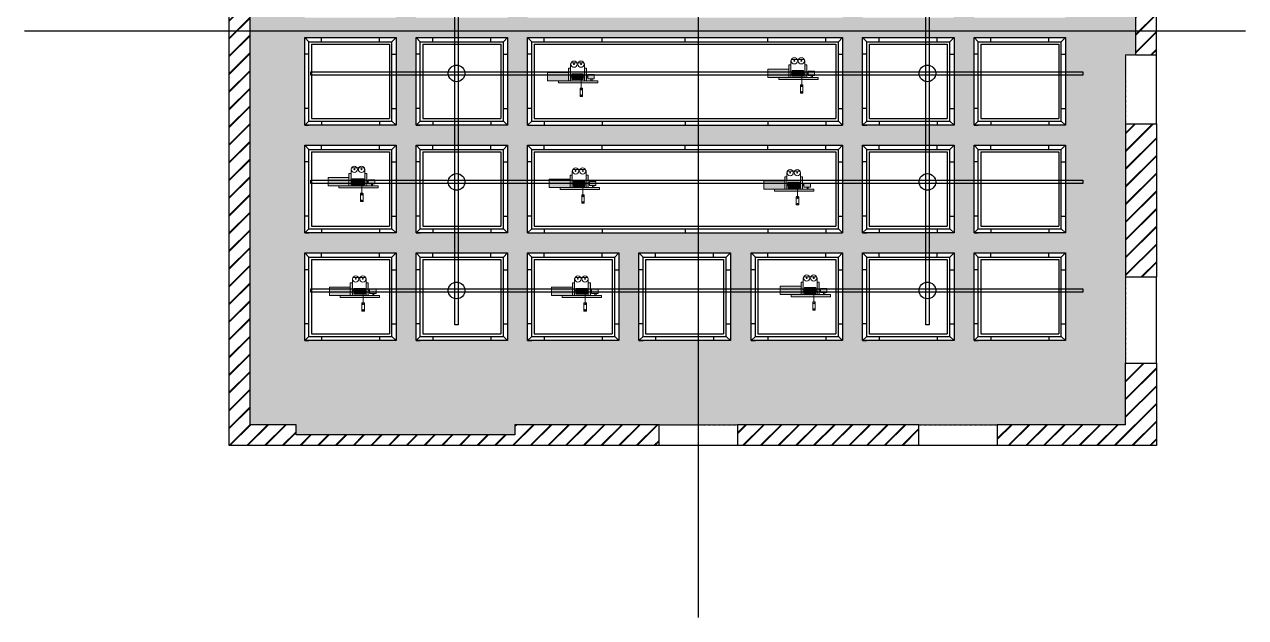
# Model space of a CAD drawing. Header units: millimetres. Extents: x -520232 to 211296, y -156633 to 78411.
# Drawn here: x 36677 to 65941, y 41444 to 55653 of the extents above; entities that cross this region are included whole.
import ezdxf

# ---------------------------------------------------------------- set-up
doc = ezdxf.new("R2010")
doc.units = ezdxf.units.MM
doc.linetypes.add('ACAD_ISO03W100', pattern=[30, 12, -18])
for name, color, linetype in [('Декорации', 10, 'Continuous'), ('Колосники', 7, 'Continuous'), ('Моторы', 7, 'Continuous'), ('Оси', 7, 'Continuous'), ('План планшет1', 7, 'Continuous'), ('Продольный разрез', 7, 'Continuous')]:
    doc.layers.add(name, color=color, linetype=linetype)
pattern_1 = [(45, (17218.26, 43263.6), (-212.132, 212.132), []), (45, (17228.26, 43263.6), (-212.132, 212.132), []), (45, (17238.26, 43263.6), (-212.132, 212.132), [])]

# ---------------------------------------------------------------- blocks, each defined once
blk = doc.blocks.new('Лебедка большого зала')
at = {"layer": 'Продольный разрез', "lineweight": 13, "true_color": 0xc7c8ca}
h = blk.add_hatch(color=9, dxfattribs=at)
h.dxf.hatch_style = 1
h.paths.add_polyline_path([(21088, 35298), (20588, 35298), (20588, 35098), (21088, 35098)])
h.paths.add_polyline_path([(21705, 35246), (21549, 35246), (21549, 35146), (21705, 35146)])
at = {"layer": 'Продольный разрез', "lineweight": 13, "true_color": 0x636466}
h = blk.add_hatch(color=251, dxfattribs=at)
h.dxf.hatch_style = 1
h.paths.add_polyline_path([(21138, 35398), (21088, 35398), (21088, 35298), (21088, 35098), (21138, 35098)])
h.paths.add_polyline_path([(21518, 35398), (21468, 35398), (21468, 35098), (21518, 35098)])
h.paths.add_polyline_path([(21788, 35098), (21518, 35098), (21468, 35098), (21138, 35098), (21088, 35098), (20846, 35098), (20846, 35048), (21788, 35048)])
h.paths.add_polyline_path([(21654, 35146), (21625, 35146), (21625, 35098), (21654, 35098)])
at = {"layer": 'Продольный разрез', "lineweight": 13}
h = blk.add_hatch(dxfattribs=at)
h.set_pattern_fill('GOST_WOOD', color=256, scale=5)
h.set_pattern_definition([(90, (-784.154, -3097.286), (30, -2e-15), [50, -10]), (90, (-774.154, -3107.286), (30, -2e-15), [30, -7.5, 15, -7.5]), (90, (-764.154, -3122.286), (30, -2e-15), [50, -10])])
h.paths.add_polyline_path([(21441, 35266), (21169, 35266), (21169, 35126), (21441, 35126)])
for p, q in [((21138, 35098), (21138, 35497)), ((21168, 35527), (21438, 35527)), ((21468, 35497), (21468, 35098)), ((20588, 35098), (20588, 35298)), ((20588, 35298), (21088, 35298)), ((21088, 35298), (21088, 35398)), ((21088, 35398), (21138, 35398)), ((21088, 35298), (21088, 35098)), ((21169, 35213), (21138, 35213)), ((21169, 35183), (21138, 35183)), ((21169, 35126), (21169, 35266)), ((21169, 35266), (21441, 35266)), ((21441, 35126), (21169, 35126)), ((21395, 35126), (21395, 34922)), ((21441, 35266), (21441, 35126)), ((21468, 35213), (21441, 35213)), ((21468, 35183), (21441, 35183)), ((21468, 35398), (21518, 35398)), ((21518, 35398), (21518, 35098)), ((21549, 35213), (21518, 35213)), ((21549, 35183), (21518, 35183)), ((21549, 35146), (21549, 35246)), ((21549, 35246), (21705, 35246)), ((21705, 35146), (21549, 35146)), ((21625, 35098), (21625, 35146)), ((21625, 35146), (21654, 35146)), ((21654, 35146), (21654, 35098)), ((21705, 35246), (21705, 35146)), ((21088, 35098), (20588, 35098)), ((20846, 35098), (20846, 35048)), ((20846, 35048), (21788, 35048)), ((21088, 35098), (21138, 35098)), ((21468, 35098), (21138, 35098)), ((21365, 34912), (21365, 34732)), ((21415, 34922), (21375, 34922)), ((21425, 34732), (21425, 34912)), ((21518, 35098), (21468, 35098)), ((21788, 35098), (21518, 35098)), ((21788, 35048), (21788, 35098)), ((21375, 34722), (21415, 34722))]:
    blk.add_line(p, q, dxfattribs=at)
for centre, radius in [((21219, 35494), 75), ((21219, 35494), 10), ((21389, 35494), 75), ((21389, 35494), 10), ((21395, 34889), 10.8), ((21395, 34748), 10.8)]:
    blk.add_circle(centre, radius, dxfattribs=at)
for centre, radius, start, end in [((21168, 35497), 30, 90, 180), ((21438, 35497), 30, 0, 90), ((21375, 34912), 10, 90, 180), ((21415, 34912), 10, 0, 90), ((21375, 34732), 10, 180, 270), ((21415, 34732), 10, 270, 0)]:
    blk.add_arc(centre, radius, start, end, dxfattribs=at)

msp = doc.modelspace()

# ---------------------------------------------------------------- hatches: boundary and pattern name
at = {"lineweight": 13, "transparency": 33554559}
h = msp.add_hatch(color=256, dxfattribs=at)
h.dxf.hatch_style = 1
h.paths.add_polyline_path([(50308.63, 65308.245), (50308.63, 64497.245), (49176.63, 64497.245), (49176.63, 63843.245), (48817.63, 63843.245), (48817.63, 64103.245), (42084.63, 64103.245), (42084.63, 46065.245), (43185.63, 46065.245), (43185.63, 45818.245), (48428.63, 45818.245), (48428.63, 46065.245), (63066.63, 46065.245), (63066.63, 54924.245), (63304.63, 54924.245), (63304.63, 65040.245), (55924.63, 65040.245), (55924.63, 65308.245)])
h.paths.add_polyline_path([(53593.944, 63078.245), (53593.944, 60978.245), (51403.944, 60978.245), (51403.944, 63078.245)], flags=16)
h.paths.add_polyline_path([(53493.944, 62978.245), (53493.944, 61078.245), (51503.944, 61078.245), (51503.944, 62978.245)], flags=0)
h.paths.add_polyline_path([(53433.944, 62918.245), (53433.944, 61138.245), (51563.944, 61138.245), (51563.944, 62918.245)], flags=0)
h.paths.add_polyline_path([(54093.944, 63078.245), (56283.944, 63078.245), (56283.944, 60978.245), (54093.944, 60978.245)], flags=16)
h.paths.add_polyline_path([(54193.944, 62978.245), (56183.944, 62978.245), (56183.944, 61078.245), (54193.944, 61078.245)], flags=0)
h.paths.add_polyline_path([(54253.944, 62918.245), (56123.944, 62918.245), (56123.944, 61138.245), (54253.944, 61138.245)], flags=0)
h.paths.add_polyline_path([(50923.944, 63078.245), (50923.944, 60978.245), (48733.944, 60978.245), (48733.944, 63078.245)], flags=16)
h.paths.add_polyline_path([(50823.944, 62978.245), (50823.944, 61078.245), (48833.944, 61078.245), (48833.944, 62978.245)], flags=0)
h.paths.add_polyline_path([(50763.944, 62918.245), (50763.944, 61138.245), (48893.944, 61138.245), (48893.944, 62918.245)], flags=0)
h.paths.add_polyline_path([(56283.944, 60498.245), (56283.944, 58398.245), (48733.944, 58398.245), (48733.944, 60498.245)], flags=16)
h.paths.add_polyline_path([(56183.944, 60398.245), (56183.944, 58498.245), (48833.944, 58498.245), (48833.944, 60398.245)], flags=0)
h.paths.add_polyline_path([(56123.944, 60338.245), (56123.944, 58558.245), (48893.944, 58558.245), (48893.944, 60338.245)], flags=0)
h.paths.add_polyline_path([(56763.944, 63078.245), (58953.944, 63078.245), (58953.944, 60978.245), (56763.944, 60978.245)], flags=16)
h.paths.add_polyline_path([(56863.944, 62978.245), (58853.944, 62978.245), (58853.944, 61078.245), (56863.944, 61078.245)], flags=0)
h.paths.add_polyline_path([(56923.944, 62918.245), (58793.944, 62918.245), (58793.944, 61138.245), (56923.944, 61138.245)], flags=0)
h.paths.add_polyline_path([(48253.944, 63078.245), (48253.944, 60978.245), (46063.944, 60978.245), (46063.944, 63078.245)], flags=16)
h.paths.add_polyline_path([(48153.944, 62978.245), (48153.944, 61078.245), (46163.944, 61078.245), (46163.944, 62978.245)], flags=0)
h.paths.add_polyline_path([(48093.944, 62918.245), (48093.944, 61138.245), (46223.944, 61138.245), (46223.944, 62918.245)], flags=0)
h.paths.add_polyline_path([(56763.944, 60498.245), (58953.944, 60498.245), (58953.944, 58398.245), (56763.944, 58398.245)], flags=16)
h.paths.add_polyline_path([(56863.944, 60398.245), (58853.944, 60398.245), (58853.944, 58498.245), (56863.944, 58498.245)], flags=0)
h.paths.add_polyline_path([(56923.944, 60338.245), (58793.944, 60338.245), (58793.944, 58558.245), (56923.944, 58558.245)], flags=0)
h.paths.add_polyline_path([(48253.944, 60498.245), (48253.944, 58398.245), (46063.944, 58398.245), (46063.944, 60498.245)], flags=16)
h.paths.add_polyline_path([(48153.944, 60398.245), (48153.944, 58498.245), (46163.944, 58498.245), (46163.944, 60398.245)], flags=0)
h.paths.add_polyline_path([(48093.944, 60338.245), (48093.944, 58558.245), (46223.944, 58558.245), (46223.944, 60338.245)], flags=0)
h.paths.add_polyline_path([(56283.944, 57918.245), (56283.944, 55818.245), (48733.944, 55818.245), (48733.944, 57918.245)], flags=16)
h.paths.add_polyline_path([(56183.944, 57818.245), (56183.944, 55918.245), (48833.944, 55918.245), (48833.944, 57818.245)], flags=0)
h.paths.add_polyline_path([(56123.944, 57758.245), (56123.944, 55978.245), (48893.944, 55978.245), (48893.944, 57758.245)], flags=0)
h.paths.add_polyline_path([(59433.944, 63078.245), (61623.944, 63078.245), (61623.944, 60978.245), (59433.944, 60978.245)], flags=16)
h.paths.add_polyline_path([(59533.944, 62978.245), (61523.944, 62978.245), (61523.944, 61078.245), (59533.944, 61078.245)], flags=0)
h.paths.add_polyline_path([(59593.944, 62918.245), (61463.944, 62918.245), (61463.944, 61138.245), (59593.944, 61138.245)], flags=0)
h.paths.add_polyline_path([(45583.944, 63078.245), (45583.944, 60978.245), (43393.944, 60978.245), (43393.944, 63078.245)], flags=16)
h.paths.add_polyline_path([(45483.944, 62978.245), (45483.944, 61078.245), (43493.944, 61078.245), (43493.944, 62978.245)], flags=0)
h.paths.add_polyline_path([(45423.944, 62918.245), (45423.944, 61138.245), (43553.944, 61138.245), (43553.944, 62918.245)], flags=0)
h.paths.add_polyline_path([(56763.944, 57918.245), (58953.944, 57918.245), (58953.944, 55818.245), (56763.944, 55818.245)], flags=16)
h.paths.add_polyline_path([(56863.944, 57818.245), (58853.944, 57818.245), (58853.944, 55918.245), (56863.944, 55918.245)], flags=0)
h.paths.add_polyline_path([(59433.944, 60498.245), (61623.944, 60498.245), (61623.944, 58398.245), (59433.944, 58398.245)], flags=16)
h.paths.add_polyline_path([(59533.944, 60398.245), (61523.944, 60398.245), (61523.944, 58498.245), (59533.944, 58498.245)], flags=0)
h.paths.add_polyline_path([(56923.944, 57758.245), (58793.944, 57758.245), (58793.944, 55978.245), (56923.944, 55978.245)], flags=0)
h.paths.add_polyline_path([(59593.944, 60338.245), (61463.944, 60338.245), (61463.944, 58558.245), (59593.944, 58558.245)], flags=0)
h.paths.add_polyline_path([(48253.944, 57918.245), (48253.944, 55818.245), (46063.944, 55818.245), (46063.944, 57918.245)], flags=16)
h.paths.add_polyline_path([(48153.944, 57818.245), (48153.944, 55918.245), (46163.944, 55918.245), (46163.944, 57818.245)], flags=0)
h.paths.add_polyline_path([(48093.944, 57758.245), (48093.944, 55978.245), (46223.944, 55978.245), (46223.944, 57758.245)], flags=0)
h.paths.add_polyline_path([(45583.944, 60498.245), (45583.944, 58398.245), (43393.944, 58398.245), (43393.944, 60498.245)], flags=16)
h.paths.add_polyline_path([(45483.944, 60398.245), (45483.944, 58498.245), (43493.944, 58498.245), (43493.944, 60398.245)], flags=0)
h.paths.add_polyline_path([(45423.944, 60338.245), (45423.944, 58558.245), (43553.944, 58558.245), (43553.944, 60338.245)], flags=0)
h.paths.add_polyline_path([(56283.944, 55338.245), (56283.944, 53238.245), (48733.944, 53238.245), (48733.944, 55338.245)], flags=16)
h.paths.add_polyline_path([(56183.944, 55238.245), (56183.944, 53338.245), (48833.944, 53338.245), (48833.944, 55238.245)], flags=0)
h.paths.add_polyline_path([(56123.944, 55178.245), (56123.944, 53398.245), (48893.944, 53398.245), (48893.944, 55178.245)], flags=0)
h.paths.add_polyline_path([(59433.944, 57918.245), (61623.944, 57918.245), (61623.944, 55818.245), (59433.944, 55818.245)], flags=16)
h.paths.add_polyline_path([(59533.944, 57818.245), (61523.944, 57818.245), (61523.944, 55918.245), (59533.944, 55918.245)], flags=0)
h.paths.add_polyline_path([(59593.944, 57758.245), (61463.944, 57758.245), (61463.944, 55978.245), (59593.944, 55978.245)], flags=0)
h.paths.add_polyline_path([(45583.944, 57918.245), (45583.944, 55818.245), (43393.944, 55818.245), (43393.944, 57918.245)], flags=16)
h.paths.add_polyline_path([(45483.944, 57818.245), (45483.944, 55918.245), (43493.944, 55918.245), (43493.944, 57818.245)], flags=0)
h.paths.add_polyline_path([(56763.944, 55338.245), (58953.944, 55338.245), (58953.944, 53238.245), (56763.944, 53238.245)], flags=16)
h.paths.add_polyline_path([(56863.944, 55238.245), (58853.944, 55238.245), (58853.944, 53338.245), (56863.944, 53338.245)], flags=0)
h.paths.add_polyline_path([(45423.944, 57758.245), (45423.944, 55978.245), (43553.944, 55978.245), (43553.944, 57758.245)], flags=0)
h.paths.add_polyline_path([(56923.944, 55178.245), (58793.944, 55178.245), (58793.944, 53398.245), (56923.944, 53398.245)], flags=0)
h.paths.add_polyline_path([(48253.944, 55338.245), (48253.944, 53238.245), (46063.944, 53238.245), (46063.944, 55338.245)], flags=16)
h.paths.add_polyline_path([(48153.944, 55238.245), (48153.944, 53338.245), (46163.944, 53338.245), (46163.944, 55238.245)], flags=0)
h.paths.add_polyline_path([(48093.944, 55178.245), (48093.944, 53398.245), (46223.944, 53398.245), (46223.944, 55178.245)], flags=0)
h.paths.add_polyline_path([(59433.944, 55338.245), (61623.944, 55338.245), (61623.944, 53238.245), (59433.944, 53238.245)], flags=16)
h.paths.add_polyline_path([(59533.944, 55238.245), (61523.944, 55238.245), (61523.944, 53338.245), (59533.944, 53338.245)], flags=0)
h.paths.add_polyline_path([(59593.944, 55178.245), (61463.944, 55178.245), (61463.944, 53398.245), (59593.944, 53398.245)], flags=0)
h.paths.add_polyline_path([(45583.944, 55338.245), (45583.944, 53238.245), (43393.944, 53238.245), (43393.944, 55338.245)], flags=16)
h.paths.add_polyline_path([(45483.944, 55238.245), (45483.944, 53338.245), (43493.944, 53338.245), (43493.944, 55238.245)], flags=0)
h.paths.add_polyline_path([(56283.944, 52758.245), (56283.944, 50658.245), (48733.944, 50658.245), (48733.944, 52758.245)], flags=16)
h.paths.add_polyline_path([(56183.944, 52658.245), (56183.944, 50758.245), (48833.944, 50758.245), (48833.944, 52658.245)], flags=0)
h.paths.add_polyline_path([(56123.944, 52598.245), (56123.944, 50818.245), (48893.944, 50818.245), (48893.944, 52598.245)], flags=0)
h.paths.add_polyline_path([(45423.944, 55178.245), (45423.944, 53398.245), (43553.944, 53398.245), (43553.944, 55178.245)], flags=0)
h.paths.add_polyline_path([(56763.944, 52758.245), (58953.944, 52758.245), (58953.944, 50658.245), (56763.944, 50658.245)], flags=16)
h.paths.add_polyline_path([(56863.944, 52658.245), (58853.944, 52658.245), (58853.944, 50758.245), (56863.944, 50758.245)], flags=0)
h.paths.add_polyline_path([(56923.944, 52598.245), (58793.944, 52598.245), (58793.944, 50818.245), (56923.944, 50818.245)], flags=0)
h.paths.add_polyline_path([(48253.944, 52758.245), (48253.944, 50658.245), (46063.944, 50658.245), (46063.944, 52758.245)], flags=16)
h.paths.add_polyline_path([(48153.944, 52658.245), (48153.944, 50758.245), (46163.944, 50758.245), (46163.944, 52658.245)], flags=0)
h.paths.add_polyline_path([(48093.944, 52598.245), (48093.944, 50818.245), (46223.944, 50818.245), (46223.944, 52598.245)], flags=0)
h.paths.add_polyline_path([(59433.944, 52758.245), (61623.944, 52758.245), (61623.944, 50658.245), (59433.944, 50658.245)], flags=16)
h.paths.add_polyline_path([(59533.944, 52658.245), (61523.944, 52658.245), (61523.944, 50758.245), (59533.944, 50758.245)], flags=0)
h.paths.add_polyline_path([(59593.944, 52598.245), (61463.944, 52598.245), (61463.944, 50818.245), (59593.944, 50818.245)], flags=0)
h.paths.add_polyline_path([(45583.944, 52758.245), (45583.944, 50658.245), (43393.944, 50658.245), (43393.944, 52758.245)], flags=16)
h.paths.add_polyline_path([(45483.944, 52658.245), (45483.944, 50758.245), (43493.944, 50758.245), (43493.944, 52658.245)], flags=0)
h.paths.add_polyline_path([(45423.944, 52598.245), (45423.944, 50818.245), (43553.944, 50818.245), (43553.944, 52598.245)], flags=0)
h.paths.add_polyline_path([(53593.944, 50178.245), (53593.944, 48078.245), (51403.944, 48078.245), (51403.944, 50178.245)], flags=16)
h.paths.add_polyline_path([(53493.944, 50078.245), (53493.944, 48178.245), (51503.944, 48178.245), (51503.944, 50078.245)], flags=0)
h.paths.add_polyline_path([(54093.944, 50178.245), (56283.944, 50178.245), (56283.944, 48078.245), (54093.944, 48078.245)], flags=16)
h.paths.add_polyline_path([(54193.944, 50078.245), (56183.944, 50078.245), (56183.944, 48178.245), (54193.944, 48178.245)], flags=0)
h.paths.add_polyline_path([(50923.944, 50178.245), (50923.944, 48078.245), (48733.944, 48078.245), (48733.944, 50178.245)], flags=16)
h.paths.add_polyline_path([(50823.944, 50078.245), (50823.944, 48178.245), (48833.944, 48178.245), (48833.944, 50078.245)], flags=0)
h.paths.add_polyline_path([(53433.944, 50018.245), (53433.944, 48238.245), (51563.944, 48238.245), (51563.944, 50018.245)], flags=0)
h.paths.add_polyline_path([(54253.944, 50018.245), (56123.944, 50018.245), (56123.944, 48238.245), (54253.944, 48238.245)], flags=0)
h.paths.add_polyline_path([(50763.944, 50018.245), (50763.944, 48238.245), (48893.944, 48238.245), (48893.944, 50018.245)], flags=0)
h.paths.add_polyline_path([(56763.944, 50178.245), (58953.944, 50178.245), (58953.944, 48078.245), (56763.944, 48078.245)], flags=16)
h.paths.add_polyline_path([(56863.944, 50078.245), (58853.944, 50078.245), (58853.944, 48178.245), (56863.944, 48178.245)], flags=0)
h.paths.add_polyline_path([(56923.944, 50018.245), (58793.944, 50018.245), (58793.944, 48238.245), (56923.944, 48238.245)], flags=0)
h.paths.add_polyline_path([(48253.944, 50178.245), (48253.944, 48078.245), (46063.944, 48078.245), (46063.944, 50178.245)], flags=16)
h.paths.add_polyline_path([(48153.944, 50078.245), (48153.944, 48178.245), (46163.944, 48178.245), (46163.944, 50078.245)], flags=0)
h.paths.add_polyline_path([(48093.944, 50018.245), (48093.944, 48238.245), (46223.944, 48238.245), (46223.944, 50018.245)], flags=0)
h.paths.add_polyline_path([(59433.944, 50178.245), (61623.944, 50178.245), (61623.944, 48078.245), (59433.944, 48078.245)], flags=16)
h.paths.add_polyline_path([(59533.944, 50078.245), (61523.944, 50078.245), (61523.944, 48178.245), (59533.944, 48178.245)], flags=0)
h.paths.add_polyline_path([(59593.944, 50018.245), (61463.944, 50018.245), (61463.944, 48238.245), (59593.944, 48238.245)], flags=0)
h.paths.add_polyline_path([(45583.944, 50178.245), (45583.944, 48078.245), (43393.944, 48078.245), (43393.944, 50178.245)], flags=16)
h.paths.add_polyline_path([(45483.944, 50078.245), (45483.944, 48178.245), (43493.944, 48178.245), (43493.944, 50078.245)], flags=0)
h.paths.add_polyline_path([(45423.944, 50018.245), (45423.944, 48238.245), (43553.944, 48238.245), (43553.944, 50018.245)], flags=0)
at = {"layer": 'План планшет1'}
h = msp.add_hatch(dxfattribs=at)
h.set_pattern_fill('JIS_RC_30', color=254, scale=10, style=0)
h.set_pattern_definition(pattern_1)
h.paths.add_polyline_path([(57184.63, 65540.245), (41584.63, 65540.245), (41584.63, 45565.245), (63804.63, 45565.245), (63804.63, 47536.245), (63066.63, 47536.245), (63066.63, 46065.245), (59990.63, 46065.245), (59990.63, 45565.245), (58113.63, 45565.245), (58113.63, 46065.245), (53765.63, 46065.245), (53765.63, 45565.245), (51886.63, 45565.245), (51886.63, 46065.245), (48428.63, 46065.245), (48428.63, 45818.245), (43185.63, 45818.245), (43185.63, 46065.245), (42084.63, 46065.245), (42084.63, 64103.245), (48817.63, 64103.245), (48817.63, 63843.245), (49176.63, 63843.245), (49176.63, 64497.245), (50308.63, 64497.245), (50308.63, 65308.245), (55924.63, 65308.245), (55924.63, 65040.245), (57184.63, 65040.245)])
h = msp.add_hatch(dxfattribs=at)
h.set_pattern_fill('JIS_RC_30', color=254, scale=10, style=0)
h.set_pattern_definition(pattern_1)
h.paths.add_polyline_path([(63804.63, 54924.245), (63804.63, 58594.245), (63304.63, 58594.245), (63304.63, 54924.245)])
h = msp.add_hatch(dxfattribs=at)
h.set_pattern_fill('JIS_RC_30', color=254, scale=10, style=0)
h.set_pattern_definition(pattern_1)
h.paths.add_polyline_path([(63066.63, 53270.245), (63804.63, 53270.245), (63804.63, 49605.245), (63066.63, 49605.245)])

# ---------------------------------------------------------------- linework, layer by layer
at = {"lineweight": 20}
msp.add_lwpolyline([(48817.63, 63843.245), (48817.63, 64103.245), (42084.63, 64103.245), (42084.63, 46065.245), (43185.63, 46065.245), (43185.63, 45818.245), (48428.63, 45818.245), (48428.63, 46065.245), (63066.63, 46065.245), (63066.63, 54924.245), (63304.63, 54924.245), (63304.63, 65040.245), (55924.63, 65040.245), (55924.63, 65308.245), (50308.63, 65308.245), (50308.63, 64497.245), (49176.63, 64497.245), (49176.63, 63843.245), (48817.63, 63843.245)], dxfattribs=at)
at = {"layer": 'Колосники'}
for p, q in [((43393.944, 53238.245), (43393.944, 55338.245)), ((43393.944, 55338.245), (45583.944, 55338.245)), ((43493.944, 55238.245), (43393.944, 55338.245)), ((43793.944, 55238.245), (43793.944, 55338.245)), ((45183.944, 55238.245), (45183.944, 55338.245)), ((45483.944, 55238.245), (45583.944, 55338.245)), ((45583.944, 55338.245), (45583.944, 53238.245)), ((46063.944, 53238.245), (46063.944, 55338.245)), ((46063.944, 55338.245), (48253.944, 55338.245)), ((46163.944, 55238.245), (46063.944, 55338.245)), ((46463.944, 55238.245), (46463.944, 55338.245)), ((47853.944, 55238.245), (47853.944, 55338.245)), ((48153.944, 55238.245), (48253.944, 55338.245)), ((48253.944, 55338.245), (48253.944, 53238.245)), ((48733.944, 53238.245), (48733.944, 55338.245)), ((48733.944, 55338.245), (56283.944, 55338.245)), ((48833.944, 55238.245), (48733.944, 55338.245)), ((49133.944, 55238.245), (49133.944, 55338.245)), ((50523.944, 55238.245), (50523.944, 55338.245)), ((52508.944, 55238.245), (52508.944, 55338.245)), ((54493.944, 55238.245), (54493.944, 55338.245)), ((55883.944, 55238.245), (55883.944, 55338.245)), ((56183.944, 55238.245), (56283.944, 55338.245)), ((56283.944, 55338.245), (56283.944, 53238.245)), ((56763.944, 53238.245), (56763.944, 55338.245)), ((56763.944, 55338.245), (58953.944, 55338.245)), ((56863.944, 55238.245), (56763.944, 55338.245)), ((57163.944, 55238.245), (57163.944, 55338.245)), ((58553.944, 55238.245), (58553.944, 55338.245)), ((58853.944, 55238.245), (58953.944, 55338.245)), ((58953.944, 55338.245), (58953.944, 53238.245)), ((59433.944, 53238.245), (59433.944, 55338.245)), ((59433.944, 55338.245), (61623.944, 55338.245)), ((59533.944, 55238.245), (59433.944, 55338.245)), ((59833.944, 55238.245), (59833.944, 55338.245)), ((61223.944, 55238.245), (61223.944, 55338.245)), ((61523.944, 55238.245), (61623.944, 55338.245)), ((61623.944, 55338.245), (61623.944, 53238.245)), ((43493.944, 53338.245), (43493.944, 55238.245)), ((43493.944, 55238.245), (45483.944, 55238.245)), ((43553.944, 55178.245), (43553.944, 53398.245)), ((43553.944, 55178.245), (45423.944, 55178.245)), ((45423.944, 55178.245), (45423.944, 53398.245)), ((45483.944, 53338.245), (45483.944, 55238.245)), ((46163.944, 53338.245), (46163.944, 55238.245)), ((46163.944, 55238.245), (48153.944, 55238.245)), ((46223.944, 55178.245), (46223.944, 53398.245)), ((46223.944, 55178.245), (48093.944, 55178.245)), ((48093.944, 55178.245), (48093.944, 53398.245)), ((48153.944, 53338.245), (48153.944, 55238.245)), ((48833.944, 53338.245), (48833.944, 55238.245)), ((48833.944, 55238.245), (56183.944, 55238.245)), ((48893.944, 55178.245), (48893.944, 53398.245)), ((48893.944, 55178.245), (56123.944, 55178.245)), ((56123.944, 55178.245), (56123.944, 53398.245)), ((56183.944, 53338.245), (56183.944, 55238.245)), ((56863.944, 53338.245), (56863.944, 55238.245)), ((56863.944, 55238.245), (58853.944, 55238.245)), ((56923.944, 55178.245), (56923.944, 53398.245)), ((56923.944, 55178.245), (58793.944, 55178.245)), ((58793.944, 55178.245), (58793.944, 53398.245)), ((58853.944, 53338.245), (58853.944, 55238.245)), ((59533.944, 53338.245), (59533.944, 55238.245)), ((59533.944, 55238.245), (61523.944, 55238.245)), ((59593.944, 55178.245), (59593.944, 53398.245)), ((59593.944, 55178.245), (61463.944, 55178.245)), ((61463.944, 55178.245), (61463.944, 53398.245)), ((61523.944, 53338.245), (61523.944, 55238.245)), ((43493.944, 54938.245), (43393.944, 54938.245)), ((45483.944, 54938.245), (45583.944, 54938.245)), ((46163.944, 54938.245), (46063.944, 54938.245)), ((48153.944, 54938.245), (48253.944, 54938.245)), ((48833.944, 54938.245), (48733.944, 54938.245)), ((56183.944, 54938.245), (56283.944, 54938.245)), ((56863.944, 54938.245), (56763.944, 54938.245)), ((58853.944, 54938.245), (58953.944, 54938.245)), ((59533.944, 54938.245), (59433.944, 54938.245)), ((61523.944, 54938.245), (61623.944, 54938.245)), ((43493.944, 53638.245), (43393.944, 53638.245)), ((45483.944, 53638.245), (45583.944, 53638.245)), ((46163.944, 53638.245), (46063.944, 53638.245)), ((48153.944, 53638.245), (48253.944, 53638.245)), ((48833.944, 53638.245), (48733.944, 53638.245)), ((56183.944, 53638.245), (56283.944, 53638.245)), ((56863.944, 53638.245), (56763.944, 53638.245)), ((58853.944, 53638.245), (58953.944, 53638.245)), ((59533.944, 53638.245), (59433.944, 53638.245)), ((61523.944, 53638.245), (61623.944, 53638.245)), ((43493.944, 53338.245), (43393.944, 53238.245)), ((43493.944, 53338.245), (45483.944, 53338.245)), ((43553.944, 53398.245), (45423.944, 53398.245)), ((43793.944, 53338.245), (43793.944, 53238.245)), ((45183.944, 53338.245), (45183.944, 53238.245)), ((45583.944, 53238.245), (45483.944, 53338.245)), ((46163.944, 53338.245), (46063.944, 53238.245)), ((46163.944, 53338.245), (48153.944, 53338.245)), ((46223.944, 53398.245), (48093.944, 53398.245)), ((46463.944, 53338.245), (46463.944, 53238.245)), ((47853.944, 53338.245), (47853.944, 53238.245)), ((48253.944, 53238.245), (48153.944, 53338.245)), ((48833.944, 53338.245), (48733.944, 53238.245)), ((48833.944, 53338.245), (56183.944, 53338.245)), ((48893.944, 53398.245), (56123.944, 53398.245)), ((49133.944, 53338.245), (49133.944, 53238.245)), ((50523.944, 53338.245), (50523.944, 53238.245)), ((52508.944, 53338.245), (52508.944, 53238.245)), ((54493.944, 53338.245), (54493.944, 53238.245)), ((55883.944, 53338.245), (55883.944, 53238.245)), ((56283.944, 53238.245), (56183.944, 53338.245)), ((56863.944, 53338.245), (56763.944, 53238.245)), ((56863.944, 53338.245), (58853.944, 53338.245)), ((56923.944, 53398.245), (58793.944, 53398.245)), ((57163.944, 53338.245), (57163.944, 53238.245)), ((58553.944, 53338.245), (58553.944, 53238.245)), ((58953.944, 53238.245), (58853.944, 53338.245)), ((59533.944, 53338.245), (59433.944, 53238.245)), ((59533.944, 53338.245), (61523.944, 53338.245)), ((59593.944, 53398.245), (61463.944, 53398.245)), ((59833.944, 53338.245), (59833.944, 53238.245)), ((61223.944, 53338.245), (61223.944, 53238.245)), ((61623.944, 53238.245), (61523.944, 53338.245)), ((45583.944, 53238.245), (43393.944, 53238.245)), ((43393.944, 53238.245), (43493.944, 53238.245)), ((48253.944, 53238.245), (46063.944, 53238.245)), ((46063.944, 53238.245), (46163.944, 53238.245)), ((48733.944, 53238.245), (56283.944, 53238.245)), ((58953.944, 53238.245), (56763.944, 53238.245)), ((56763.944, 53238.245), (56863.944, 53238.245)), ((61623.944, 53238.245), (59433.944, 53238.245)), ((59433.944, 53238.245), (59533.944, 53238.245)), ((43393.944, 50658.245), (43393.944, 52758.245)), ((43393.944, 52758.245), (45583.944, 52758.245)), ((43493.944, 52658.245), (43393.944, 52758.245)), ((43793.944, 52658.245), (43793.944, 52758.245)), ((45183.944, 52658.245), (45183.944, 52758.245)), ((45483.944, 52658.245), (45583.944, 52758.245)), ((45583.944, 52758.245), (45583.944, 50658.245)), ((46063.944, 50658.245), (46063.944, 52758.245)), ((46063.944, 52758.245), (48253.944, 52758.245)), ((46163.944, 52658.245), (46063.944, 52758.245)), ((46463.944, 52658.245), (46463.944, 52758.245)), ((47853.944, 52658.245), (47853.944, 52758.245)), ((48153.944, 52658.245), (48253.944, 52758.245)), ((48253.944, 52758.245), (48253.944, 50658.245)), ((48733.944, 50658.245), (48733.944, 52758.245)), ((48733.944, 52758.245), (56283.944, 52758.245)), ((48833.944, 52658.245), (48733.944, 52758.245)), ((49133.944, 52658.245), (49133.944, 52758.245)), ((50523.944, 52658.245), (50523.944, 52758.245)), ((52508.944, 52658.245), (52508.944, 52758.245)), ((54493.944, 52658.245), (54493.944, 52758.245)), ((55883.944, 52658.245), (55883.944, 52758.245)), ((56183.944, 52658.245), (56283.944, 52758.245)), ((56283.944, 52758.245), (56283.944, 50658.245)), ((56763.944, 50658.245), (56763.944, 52758.245)), ((56763.944, 52758.245), (58953.944, 52758.245)), ((56863.944, 52658.245), (56763.944, 52758.245)), ((57163.944, 52658.245), (57163.944, 52758.245)), ((58553.944, 52658.245), (58553.944, 52758.245)), ((58853.944, 52658.245), (58953.944, 52758.245)), ((58953.944, 52758.245), (58953.944, 50658.245)), ((59433.944, 50658.245), (59433.944, 52758.245)), ((59433.944, 52758.245), (61623.944, 52758.245)), ((59533.944, 52658.245), (59433.944, 52758.245)), ((59833.944, 52658.245), (59833.944, 52758.245)), ((61223.944, 52658.245), (61223.944, 52758.245)), ((61523.944, 52658.245), (61623.944, 52758.245)), ((61623.944, 52758.245), (61623.944, 50658.245)), ((43493.944, 50758.245), (43493.944, 52658.245)), ((43493.944, 52658.245), (45483.944, 52658.245)), ((43553.944, 52598.245), (43553.944, 50818.245)), ((43553.944, 52598.245), (45423.944, 52598.245)), ((45423.944, 52598.245), (45423.944, 50818.245)), ((45483.944, 50758.245), (45483.944, 52658.245)), ((46163.944, 50758.245), (46163.944, 52658.245)), ((46163.944, 52658.245), (48153.944, 52658.245)), ((46223.944, 52598.245), (46223.944, 50818.245)), ((46223.944, 52598.245), (48093.944, 52598.245)), ((48093.944, 52598.245), (48093.944, 50818.245)), ((48153.944, 50758.245), (48153.944, 52658.245)), ((48833.944, 50758.245), (48833.944, 52658.245)), ((48833.944, 52658.245), (56183.944, 52658.245)), ((48893.944, 52598.245), (48893.944, 50818.245)), ((48893.944, 52598.245), (56123.944, 52598.245)), ((56123.944, 52598.245), (56123.944, 50818.245)), ((56183.944, 50758.245), (56183.944, 52658.245)), ((56863.944, 50758.245), (56863.944, 52658.245)), ((56863.944, 52658.245), (58853.944, 52658.245)), ((56923.944, 52598.245), (56923.944, 50818.245)), ((56923.944, 52598.245), (58793.944, 52598.245)), ((58793.944, 52598.245), (58793.944, 50818.245)), ((58853.944, 50758.245), (58853.944, 52658.245)), ((59533.944, 50758.245), (59533.944, 52658.245)), ((59533.944, 52658.245), (61523.944, 52658.245)), ((59593.944, 52598.245), (59593.944, 50818.245)), ((59593.944, 52598.245), (61463.944, 52598.245)), ((61463.944, 52598.245), (61463.944, 50818.245)), ((61523.944, 50758.245), (61523.944, 52658.245)), ((43493.944, 52358.245), (43393.944, 52358.245)), ((45483.944, 52358.245), (45583.944, 52358.245)), ((46163.944, 52358.245), (46063.944, 52358.245)), ((48153.944, 52358.245), (48253.944, 52358.245)), ((48833.944, 52358.245), (48733.944, 52358.245)), ((56183.944, 52358.245), (56283.944, 52358.245)), ((56863.944, 52358.245), (56763.944, 52358.245)), ((58853.944, 52358.245), (58953.944, 52358.245)), ((59533.944, 52358.245), (59433.944, 52358.245)), ((61523.944, 52358.245), (61623.944, 52358.245)), ((43493.944, 51058.245), (43393.944, 51058.245)), ((45483.944, 51058.245), (45583.944, 51058.245)), ((46163.944, 51058.245), (46063.944, 51058.245)), ((48153.944, 51058.245), (48253.944, 51058.245)), ((48833.944, 51058.245), (48733.944, 51058.245)), ((56183.944, 51058.245), (56283.944, 51058.245)), ((56863.944, 51058.245), (56763.944, 51058.245)), ((58853.944, 51058.245), (58953.944, 51058.245)), ((59533.944, 51058.245), (59433.944, 51058.245)), ((61523.944, 51058.245), (61623.944, 51058.245)), ((43493.944, 50758.245), (43393.944, 50658.245)), ((45583.944, 50658.245), (43393.944, 50658.245)), ((43393.944, 50658.245), (43493.944, 50658.245)), ((43493.944, 50758.245), (45483.944, 50758.245)), ((43553.944, 50818.245), (45423.944, 50818.245)), ((43793.944, 50758.245), (43793.944, 50658.245)), ((45183.944, 50758.245), (45183.944, 50658.245)), ((45583.944, 50658.245), (45483.944, 50758.245)), ((46163.944, 50758.245), (46063.944, 50658.245)), ((48253.944, 50658.245), (46063.944, 50658.245)), ((46063.944, 50658.245), (46163.944, 50658.245)), ((46163.944, 50758.245), (48153.944, 50758.245)), ((46223.944, 50818.245), (48093.944, 50818.245)), ((46463.944, 50758.245), (46463.944, 50658.245)), ((47853.944, 50758.245), (47853.944, 50658.245)), ((48253.944, 50658.245), (48153.944, 50758.245)), ((48833.944, 50758.245), (48733.944, 50658.245)), ((48733.944, 50658.245), (56283.944, 50658.245)), ((48833.944, 50758.245), (56183.944, 50758.245)), ((48893.944, 50818.245), (56123.944, 50818.245)), ((49133.944, 50758.245), (49133.944, 50658.245)), ((50523.944, 50758.245), (50523.944, 50658.245)), ((52508.944, 50758.245), (52508.944, 50658.245)), ((54493.944, 50758.245), (54493.944, 50658.245)), ((55883.944, 50758.245), (55883.944, 50658.245)), ((56283.944, 50658.245), (56183.944, 50758.245)), ((56863.944, 50758.245), (56763.944, 50658.245)), ((58953.944, 50658.245), (56763.944, 50658.245)), ((56763.944, 50658.245), (56863.944, 50658.245)), ((56863.944, 50758.245), (58853.944, 50758.245)), ((56923.944, 50818.245), (58793.944, 50818.245)), ((57163.944, 50758.245), (57163.944, 50658.245)), ((58553.944, 50758.245), (58553.944, 50658.245)), ((58953.944, 50658.245), (58853.944, 50758.245)), ((59533.944, 50758.245), (59433.944, 50658.245)), ((61623.944, 50658.245), (59433.944, 50658.245)), ((59433.944, 50658.245), (59533.944, 50658.245)), ((59533.944, 50758.245), (61523.944, 50758.245)), ((59593.944, 50818.245), (61463.944, 50818.245)), ((59833.944, 50758.245), (59833.944, 50658.245)), ((61223.944, 50758.245), (61223.944, 50658.245)), ((61623.944, 50658.245), (61523.944, 50758.245)), ((43393.944, 48078.245), (43393.944, 50178.245)), ((43393.944, 50178.245), (45583.944, 50178.245)), ((43493.944, 50078.245), (43393.944, 50178.245)), ((43493.944, 48178.245), (43493.944, 50078.245)), ((43493.944, 50078.245), (45483.944, 50078.245)), ((43793.944, 50078.245), (43793.944, 50178.245)), ((45183.944, 50078.245), (45183.944, 50178.245)), ((45483.944, 50078.245), (45583.944, 50178.245)), ((45483.944, 48178.245), (45483.944, 50078.245)), ((45583.944, 50178.245), (45583.944, 48078.245)), ((46063.944, 48078.245), (46063.944, 50178.245)), ((46063.944, 50178.245), (48253.944, 50178.245)), ((46163.944, 50078.245), (46063.944, 50178.245)), ((46163.944, 48178.245), (46163.944, 50078.245)), ((46163.944, 50078.245), (48153.944, 50078.245)), ((46463.944, 50078.245), (46463.944, 50178.245)), ((47853.944, 50078.245), (47853.944, 50178.245)), ((48153.944, 50078.245), (48253.944, 50178.245)), ((48153.944, 48178.245), (48153.944, 50078.245)), ((48253.944, 50178.245), (48253.944, 48078.245)), ((48733.944, 48078.245), (48733.944, 50178.245)), ((48733.944, 50178.245), (50923.944, 50178.245)), ((48833.944, 50078.245), (48733.944, 50178.245)), ((48833.944, 48178.245), (48833.944, 50078.245)), ((48833.944, 50078.245), (50823.944, 50078.245)), ((49133.944, 50078.245), (49133.944, 50178.245)), ((50523.944, 50078.245), (50523.944, 50178.245)), ((50823.944, 50078.245), (50923.944, 50178.245)), ((50823.944, 48178.245), (50823.944, 50078.245)), ((50923.944, 50178.245), (50923.944, 48078.245)), ((51403.944, 48078.245), (51403.944, 50178.245)), ((51403.944, 50178.245), (53593.944, 50178.245)), ((51503.944, 50078.245), (51403.944, 50178.245)), ((51503.944, 48178.245), (51503.944, 50078.245)), ((51503.944, 50078.245), (53493.944, 50078.245)), ((51803.944, 50078.245), (51803.944, 50178.245)), ((53193.944, 50078.245), (53193.944, 50178.245)), ((53493.944, 50078.245), (53593.944, 50178.245)), ((53493.944, 48178.245), (53493.944, 50078.245)), ((53593.944, 50178.245), (53593.944, 48078.245)), ((54093.944, 48078.245), (54093.944, 50178.245)), ((54093.944, 50178.245), (56283.944, 50178.245)), ((54193.944, 50078.245), (54093.944, 50178.245)), ((54193.944, 48178.245), (54193.944, 50078.245)), ((54193.944, 50078.245), (56183.944, 50078.245)), ((54493.944, 50078.245), (54493.944, 50178.245)), ((55883.944, 50078.245), (55883.944, 50178.245)), ((56183.944, 50078.245), (56283.944, 50178.245)), ((56183.944, 48178.245), (56183.944, 50078.245)), ((56283.944, 50178.245), (56283.944, 48078.245)), ((56763.944, 48078.245), (56763.944, 50178.245)), ((56763.944, 50178.245), (58953.944, 50178.245)), ((56863.944, 50078.245), (56763.944, 50178.245)), ((56863.944, 48178.245), (56863.944, 50078.245)), ((56863.944, 50078.245), (58853.944, 50078.245)), ((57163.944, 50078.245), (57163.944, 50178.245)), ((58553.944, 50078.245), (58553.944, 50178.245)), ((58853.944, 50078.245), (58953.944, 50178.245)), ((58853.944, 48178.245), (58853.944, 50078.245)), ((58953.944, 50178.245), (58953.944, 48078.245)), ((59433.944, 48078.245), (59433.944, 50178.245)), ((59433.944, 50178.245), (61623.944, 50178.245)), ((59533.944, 50078.245), (59433.944, 50178.245)), ((59533.944, 48178.245), (59533.944, 50078.245)), ((59533.944, 50078.245), (61523.944, 50078.245)), ((59833.944, 50078.245), (59833.944, 50178.245)), ((61223.944, 50078.245), (61223.944, 50178.245)), ((61523.944, 50078.245), (61623.944, 50178.245)), ((61523.944, 48178.245), (61523.944, 50078.245)), ((61623.944, 50178.245), (61623.944, 48078.245)), ((43493.944, 49778.245), (43393.944, 49778.245)), ((43553.944, 50018.245), (43553.944, 48238.245)), ((43553.944, 50018.245), (45423.944, 50018.245)), ((45423.944, 50018.245), (45423.944, 48238.245)), ((45483.944, 49778.245), (45583.944, 49778.245)), ((46163.944, 49778.245), (46063.944, 49778.245)), ((46223.944, 50018.245), (46223.944, 48238.245)), ((46223.944, 50018.245), (48093.944, 50018.245)), ((48093.944, 50018.245), (48093.944, 48238.245)), ((48153.944, 49778.245), (48253.944, 49778.245)), ((48833.944, 49778.245), (48733.944, 49778.245)), ((48893.944, 50018.245), (48893.944, 48238.245)), ((48893.944, 50018.245), (50763.944, 50018.245)), ((50763.944, 50018.245), (50763.944, 48238.245)), ((50823.944, 49778.245), (50923.944, 49778.245)), ((51503.944, 49778.245), (51403.944, 49778.245)), ((51563.944, 50018.245), (51563.944, 48238.245)), ((51563.944, 50018.245), (53433.944, 50018.245)), ((53433.944, 50018.245), (53433.944, 48238.245)), ((53493.944, 49778.245), (53593.944, 49778.245)), ((54193.944, 49778.245), (54093.944, 49778.245)), ((54253.944, 50018.245), (54253.944, 48238.245)), ((54253.944, 50018.245), (56123.944, 50018.245)), ((56123.944, 50018.245), (56123.944, 48238.245)), ((56183.944, 49778.245), (56283.944, 49778.245)), ((56863.944, 49778.245), (56763.944, 49778.245)), ((56923.944, 50018.245), (56923.944, 48238.245)), ((56923.944, 50018.245), (58793.944, 50018.245)), ((58793.944, 50018.245), (58793.944, 48238.245)), ((58853.944, 49778.245), (58953.944, 49778.245)), ((59533.944, 49778.245), (59433.944, 49778.245)), ((59593.944, 50018.245), (59593.944, 48238.245)), ((59593.944, 50018.245), (61463.944, 50018.245)), ((61463.944, 50018.245), (61463.944, 48238.245)), ((61523.944, 49778.245), (61623.944, 49778.245)), ((43493.944, 48478.245), (43393.944, 48478.245)), ((45483.944, 48478.245), (45583.944, 48478.245)), ((46163.944, 48478.245), (46063.944, 48478.245)), ((48153.944, 48478.245), (48253.944, 48478.245)), ((48833.944, 48478.245), (48733.944, 48478.245)), ((50823.944, 48478.245), (50923.944, 48478.245)), ((51503.944, 48478.245), (51403.944, 48478.245)), ((53493.944, 48478.245), (53593.944, 48478.245)), ((54193.944, 48478.245), (54093.944, 48478.245)), ((56183.944, 48478.245), (56283.944, 48478.245)), ((56863.944, 48478.245), (56763.944, 48478.245)), ((58853.944, 48478.245), (58953.944, 48478.245)), ((59533.944, 48478.245), (59433.944, 48478.245)), ((61523.944, 48478.245), (61623.944, 48478.245)), ((43493.944, 48178.245), (43393.944, 48078.245)), ((45583.944, 48078.245), (43393.944, 48078.245)), ((43393.944, 48078.245), (43493.944, 48078.245)), ((43493.944, 48178.245), (45483.944, 48178.245)), ((43553.944, 48238.245), (45423.944, 48238.245)), ((43793.944, 48178.245), (43793.944, 48078.245)), ((45183.944, 48178.245), (45183.944, 48078.245)), ((45583.944, 48078.245), (45483.944, 48178.245)), ((46163.944, 48178.245), (46063.944, 48078.245)), ((48253.944, 48078.245), (46063.944, 48078.245)), ((46063.944, 48078.245), (46163.944, 48078.245)), ((46163.944, 48178.245), (48153.944, 48178.245)), ((46223.944, 48238.245), (48093.944, 48238.245)), ((46463.944, 48178.245), (46463.944, 48078.245)), ((47853.944, 48178.245), (47853.944, 48078.245)), ((48253.944, 48078.245), (48153.944, 48178.245)), ((48833.944, 48178.245), (48733.944, 48078.245)), ((50923.944, 48078.245), (48733.944, 48078.245)), ((48733.944, 48078.245), (48833.944, 48078.245)), ((48833.944, 48178.245), (50823.944, 48178.245)), ((48893.944, 48238.245), (50763.944, 48238.245)), ((49133.944, 48178.245), (49133.944, 48078.245)), ((50523.944, 48178.245), (50523.944, 48078.245)), ((50923.944, 48078.245), (50823.944, 48178.245)), ((51503.944, 48178.245), (51403.944, 48078.245)), ((53593.944, 48078.245), (51403.944, 48078.245)), ((51403.944, 48078.245), (51503.944, 48078.245)), ((51503.944, 48178.245), (53493.944, 48178.245)), ((51563.944, 48238.245), (53433.944, 48238.245)), ((51803.944, 48178.245), (51803.944, 48078.245)), ((53193.944, 48178.245), (53193.944, 48078.245)), ((53593.944, 48078.245), (53493.944, 48178.245)), ((54193.944, 48178.245), (54093.944, 48078.245)), ((56283.944, 48078.245), (54093.944, 48078.245)), ((54093.944, 48078.245), (54193.944, 48078.245)), ((54193.944, 48178.245), (56183.944, 48178.245)), ((54253.944, 48238.245), (56123.944, 48238.245)), ((54493.944, 48178.245), (54493.944, 48078.245)), ((55883.944, 48178.245), (55883.944, 48078.245)), ((56283.944, 48078.245), (56183.944, 48178.245)), ((56863.944, 48178.245), (56763.944, 48078.245)), ((58953.944, 48078.245), (56763.944, 48078.245)), ((56763.944, 48078.245), (56863.944, 48078.245)), ((56863.944, 48178.245), (58853.944, 48178.245)), ((56923.944, 48238.245), (58793.944, 48238.245)), ((57163.944, 48178.245), (57163.944, 48078.245)), ((58553.944, 48178.245), (58553.944, 48078.245)), ((58953.944, 48078.245), (58853.944, 48178.245)), ((59533.944, 48178.245), (59433.944, 48078.245)), ((61623.944, 48078.245), (59433.944, 48078.245)), ((59433.944, 48078.245), (59533.944, 48078.245)), ((59533.944, 48178.245), (61523.944, 48178.245)), ((59593.944, 48238.245), (61463.944, 48238.245)), ((59833.944, 48178.245), (59833.944, 48078.245)), ((61223.944, 48178.245), (61223.944, 48078.245)), ((61623.944, 48078.245), (61523.944, 48178.245))]:
    msp.add_line(p, q, dxfattribs=at)
at = {"layer": 'Моторы', "color": 6}
for p, q in [((46994.63, 48455.245), (46994.63, 63725.245)), ((47074.63, 63725.245), (47074.63, 48455.245)), ((58276.642, 48455.245), (58276.642, 63725.245)), ((58356.642, 63725.245), (58356.642, 48455.245)), ((43539.63, 54520.245), (62039.63, 54520.245)), ((43539.63, 54440.245), (43539.63, 54520.245)), ((43539.63, 54440.245), (43539.63, 54480.245)), ((62039.63, 54440.245), (43539.63, 54440.245)), ((62039.63, 54520.245), (62039.63, 54440.245)), ((43539.63, 51920.245), (62039.63, 51920.245)), ((43539.63, 51840.245), (43539.63, 51920.245)), ((43539.63, 51840.245), (43539.63, 51880.245)), ((62039.63, 51840.245), (43539.63, 51840.245)), ((62039.63, 51920.245), (62039.63, 51840.245)), ((43539.63, 49320.245), (62039.63, 49320.245)), ((43539.63, 49240.245), (43539.63, 49320.245)), ((43539.63, 49240.245), (43539.63, 49280.245)), ((62039.63, 49240.245), (43539.63, 49240.245)), ((62039.63, 49320.245), (62039.63, 49240.245)), ((47074.63, 48455.245), (46994.63, 48455.245)), ((58356.642, 48455.245), (58276.642, 48455.245))]:
    msp.add_line(p, q, dxfattribs=at)
for centre in [(47034.63, 54480.245), (58316.642, 54480.245), (47034.63, 51880.245), (58316.642, 51880.245), (47034.63, 49280.245), (58316.642, 49280.245)]:
    msp.add_circle(centre, 200, dxfattribs=at)
at = {"layer": 'Оси'}
for p, q in [((52826.13, 69308.04), (52826.13, 41444.372)), ((65941.447, 55488.745), (36676.704, 55488.745))]:
    msp.add_line(p, q, dxfattribs=at)
at = {"layer": 'План планшет1', "color": 254}
for p, q in [((41584.63, 45565.245), (41584.63, 65540.245)), ((42084.63, 46065.245), (42084.63, 64103.245)), ((63304.63, 58594.245), (63304.63, 54924.245)), ((63804.63, 54924.245), (63804.63, 58594.245)), ((63066.63, 54924.245), (63066.63, 54924.245)), ((63304.63, 54924.245), (63804.63, 54924.245)), ((63804.63, 53270.245), (63804.63, 54924.245)), ((63066.63, 53270.245), (63804.63, 53270.245)), ((63066.63, 53270.245), (63066.63, 49605.245)), ((63804.63, 53270.245), (63804.63, 49605.245)), ((63066.63, 49605.245), (63804.63, 49605.245)), ((63804.63, 47536.245), (63804.63, 49605.245)), ((63066.63, 47536.245), (63804.63, 47536.245)), ((63066.63, 46065.245), (63066.63, 47536.245)), ((63804.63, 47536.245), (63804.63, 45565.245)), ((43185.63, 46065.245), (42084.63, 46065.245)), ((43185.63, 45818.245), (43185.63, 46065.245)), ((51886.63, 46065.245), (48428.63, 46065.245)), ((48428.63, 46065.245), (48428.63, 45818.245)), ((51886.63, 45565.245), (51886.63, 46065.245)), ((58113.63, 46065.245), (53765.63, 46065.245)), ((53765.63, 46065.245), (53765.63, 45565.245)), ((58113.63, 45565.245), (58113.63, 46065.245)), ((63066.63, 46065.245), (59990.63, 46065.245)), ((59990.63, 46065.245), (59990.63, 45565.245)), ((48428.63, 45818.245), (43185.63, 45818.245)), ((63804.63, 45565.245), (41584.63, 45565.245)), ((53765.63, 45565.245), (51886.63, 45565.245)), ((59990.63, 45565.245), (58113.63, 45565.245))]:
    msp.add_line(p, q, dxfattribs=at)
at = {"layer": 'План планшет1', "color": 254, "linetype": 'ACAD_ISO03W100'}
for p, q in [((63066.63, 54924.245), (63304.63, 54924.245)), ((63066.63, 54924.245), (63066.63, 53270.245)), ((63066.63, 49605.245), (63066.63, 47536.245)), ((51886.63, 46065.245), (53765.63, 46065.245)), ((58113.63, 46065.245), (59990.63, 46065.245))]:
    msp.add_line(p, q, dxfattribs=at)

# ---------------------------------------------------------------- block references
at = {"layer": 'Декорации', "color": 5, "lineweight": 50}
for p in [(28627.059, 19206.888), (33908.226, 19286.852), (23365.898, 16688.022), (28667.068, 16648.04), (33808.203, 16608.058), (23398.393, 14063.525), (28721.293, 14063.525), (34203.677, 14083.447)]:
    msp.add_blockref('Лебедка большого зала', p, dxfattribs=at)

doc.saveas('drawing.dxf')
